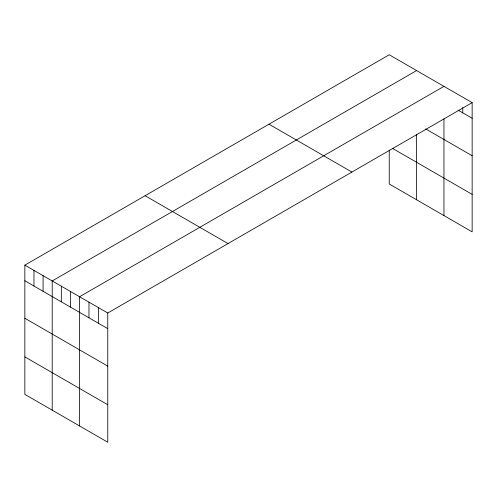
<?xml version="1.0" encoding="UTF-8"?>
<svg xmlns="http://www.w3.org/2000/svg" width="497" height="497" viewBox="0 0 497 497"><rect width="100%" height="100%" fill="white"/><g stroke="black" fill="none" stroke-linecap="round" stroke-linejoin="round"><path stroke-width="0.75" d="M24.85 265.143L107.762 313.017L107.762 442.231L24.85 394.363L24.85 265.143L389.238 54.769L472.15 102.637L472.15 231.857L389.238 183.983L389.238 150.175M416.598 70.562L52.21 280.942L52.21 410.162M443.958 86.36L79.57 296.74L79.57 425.96M107.762 313.017L472.15 102.637M458.054 110.123L472.15 118.261M425.718 128.94L472.15 155.747M392.5 148.379L472.15 194.37M268.989 124.194L351.901 172.061M145.099 195.719L228.011 243.586M24.85 280.774L107.762 328.641M24.85 318.26L107.762 366.127M24.85 356.877L107.762 404.744M462.75 107.625L462.75 112.838M443.958 118.889L443.958 215.58M416.598 134.277L416.598 199.782M98.363 307.587L98.363 323.212M88.969 302.164L88.969 317.788M70.45 291.472L70.45 307.096M61.33 286.21L61.33 301.834M43.09 275.68L43.09 291.304M33.97 270.411L33.97 286.036"/></g></svg>
